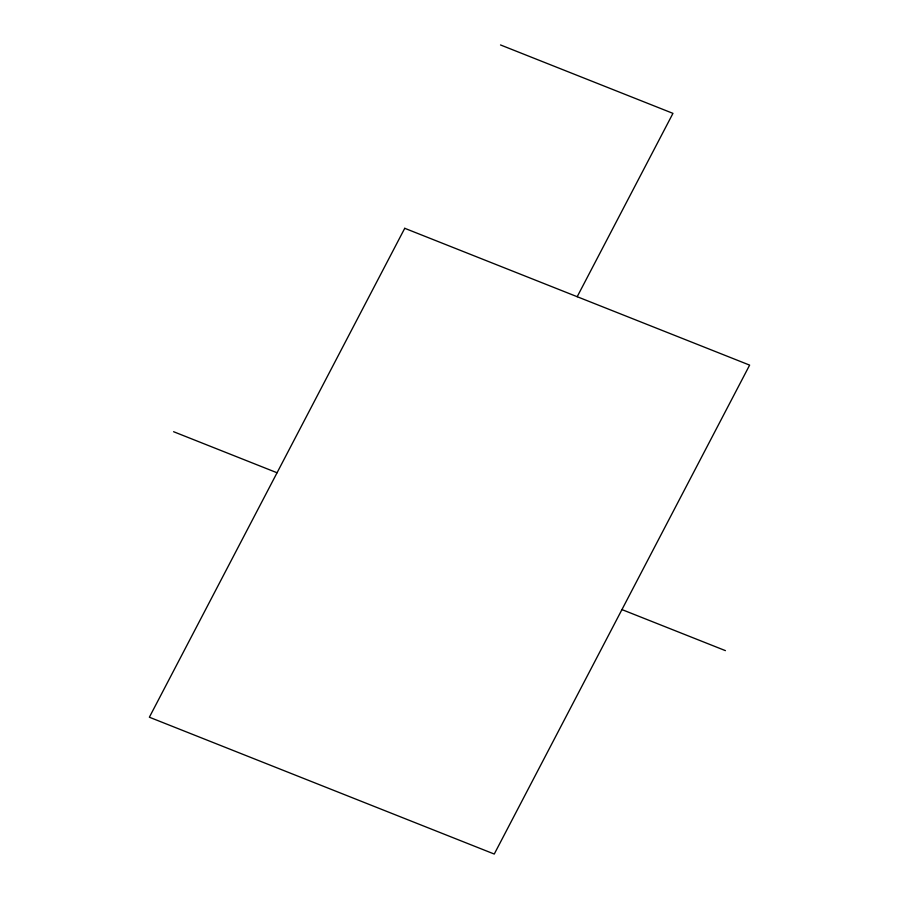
<?xml version="1.0" encoding="UTF-8"?>
<svg xmlns="http://www.w3.org/2000/svg" width="899" height="899" viewBox="0 0 899 899"><rect width="100%" height="100%" fill="white"/><g stroke="black" fill="none" stroke-linecap="round" stroke-linejoin="round"><path stroke-width="1.35" d="M577.192 296.715L672.958 113.364L500.507 44.95M173.586 431.711L277.061 472.762M621.939 609.589L725.414 650.629M404.741 228.301L149.369 717.222L494.259 854.05L749.631 365.118L404.741 228.301"/></g></svg>
